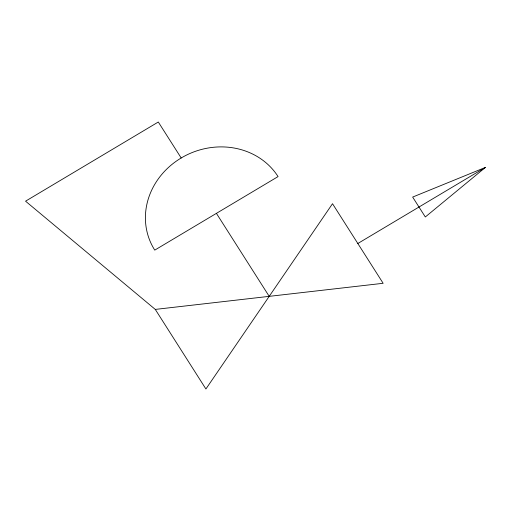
<?xml version="1.0" encoding="UTF-8"?>
<svg xmlns="http://www.w3.org/2000/svg" width="511" height="511" viewBox="0 0 511 511"><rect width="100%" height="100%" fill="white"/><g stroke="black" fill="none" stroke-linecap="round" stroke-linejoin="round"><path stroke-width="0.77" d="M485.45 167.391L425.318 216.977L412.658 197.08L485.45 167.391L357.828 243.504M155.28 309.411L383.141 283.292L332.514 203.71L205.907 388.986L155.28 309.411L25.55 201.181L158.301 122.014L181.188 157.988A71.936 65.459 -22.7 0 1 278.067 176.589L154.756 250.122A71.936 65.459 -22.7 0 1 181.188 157.988M216.409 213.355L269.208 296.348"/></g></svg>
